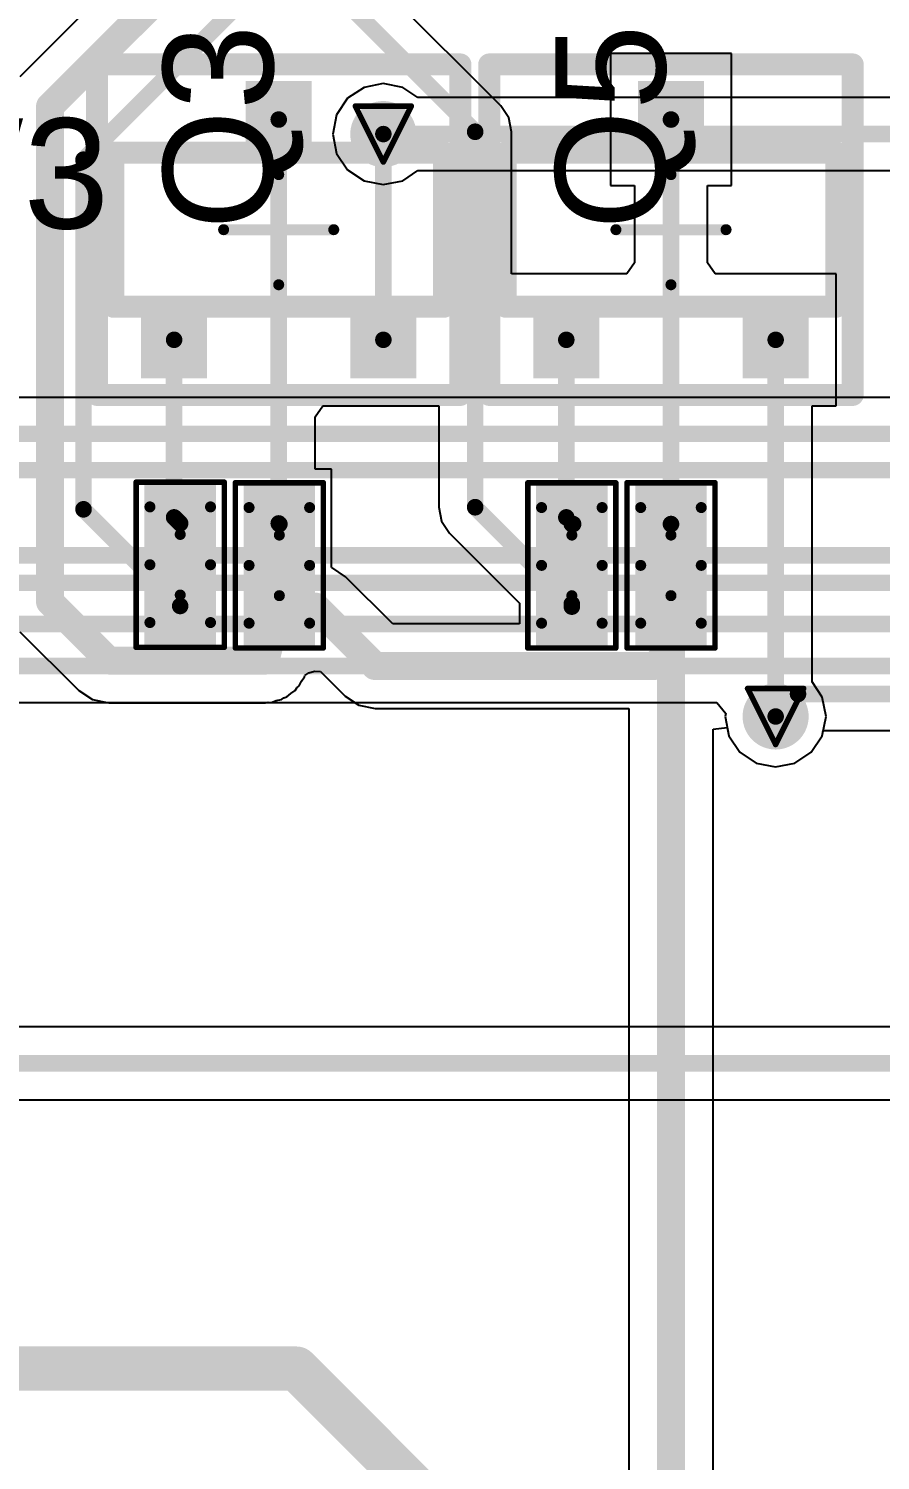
# Model space of a CAD drawing. Header units: millimetres. Extents: x 9.6 to 105, y 7.6 to 66.9.
# Drawn here: x 34.55 to 42.29, y 25.53 to 38.53 of the extents above; entities that cross this region are included whole.
import ezdxf

# ---------------------------------------------------------------- set-up
doc = ezdxf.new("R2010")
doc.units = ezdxf.units.MM
for name, color, linetype in [('BottomLayer', 5, 'Continuous'), ('BottomSolder', 6, 'Continuous'), ('DrillDrawing', 1, 'Continuous'), ('Mechanical13', 56, 'Continuous'), ('Mechanical15', 56, 'Continuous'), ('Mechanical16', 56, 'Continuous'), ('Mechanical2', 216, 'Continuous'), ('Mechanical3', 76, 'Continuous'), ('Mechanical5', 56, 'Continuous'), ('TopLayer', 1, 'Continuous'), ('TopOverlay', 2, 'Continuous'), ('TopPaste', 8, 'Continuous'), ('TopSolder', 216, 'Continuous'), ('ViaHoleLayer', 16, 'Continuous')]:
    doc.layers.add(name, color=color, linetype=linetype)
doc.styles.add('Arial', font='arial.ttf', dxfattribs={"height": 0.2})

msp = doc.modelspace()

# ---------------------------------------------------------------- hatches: boundary and pattern name
at = {"layer": 'BottomLayer'}
h = msp.add_hatch(color=5, dxfattribs=at)
edge = h.paths.add_edge_path()
edge.add_arc((37.774, 37.571), 0.2, 0, 360)
h = msp.add_hatch(color=5, dxfattribs=at)
edge = h.paths.add_edge_path()
edge.add_arc((41.336, 32.283), 0.2, 0, 360)
at = {"layer": 'BottomSolder'}
h = msp.add_hatch(color=6, dxfattribs=at)
edge = h.paths.add_edge_path()
edge.add_arc((37.774, 37.571), 0.3, 0, 360)
h = msp.add_hatch(color=6, dxfattribs=at)
edge = h.paths.add_edge_path()
edge.add_arc((41.336, 32.283), 0.3, 0, 360)
at = {"layer": 'TopLayer'}
for points in [[(36.524, 37.353), (36.524, 38.053), (37.124, 38.053), (37.124, 37.353)], [(40.086, 37.353), (40.086, 38.053), (40.686, 38.053), (40.686, 37.353)], [(35.574, 35.353), (35.574, 36.053), (36.174, 36.053), (36.174, 35.353)], [(37.474, 35.353), (37.474, 36.053), (38.074, 36.053), (38.074, 35.353)], [(39.136, 35.353), (39.136, 36.053), (39.736, 36.053), (39.736, 35.353)], [(41.036, 35.353), (41.036, 36.053), (41.636, 36.053), (41.636, 35.353)], [(35.705, 34.286), (36.155, 34.286), (36.155, 33.786), (35.705, 33.786)], [(37.055, 33.78), (36.605, 33.78), (36.605, 34.28), (37.055, 34.28)], [(39.261, 34.28), (39.711, 34.28), (39.711, 33.78), (39.261, 33.78)], [(40.611, 33.78), (40.161, 33.78), (40.161, 34.28), (40.611, 34.28)], [(35.705, 33.536), (36.155, 33.536), (36.155, 33.036), (35.705, 33.036)], [(37.055, 33.03), (36.605, 33.03), (36.605, 33.53), (37.055, 33.53)], [(39.261, 33.53), (39.711, 33.53), (39.711, 33.03), (39.261, 33.03)], [(40.611, 33.03), (40.161, 33.03), (40.161, 33.53), (40.611, 33.53)]]:
    msp.add_hatch(color=1, dxfattribs=at).paths.add_polyline_path(points)
h = msp.add_hatch(color=1, dxfattribs=at)
edge = h.paths.add_edge_path()
edge.add_arc((37.774, 37.571), 0.2, 0, 360)
h = msp.add_hatch(color=1, dxfattribs=at)
edge = h.paths.add_edge_path()
edge.add_arc((41.336, 32.283), 0.2, 0, 360)
at = {"layer": 'TopPaste'}
for points in [[(37.075, 37.403), (37.075, 38.003), (36.575, 38.003), (36.575, 37.403)], [(40.638, 37.403), (40.638, 38.003), (40.138, 38.003), (40.138, 37.403)], [(36.125, 35.403), (36.125, 36.003), (35.625, 36.003), (35.625, 35.403)], [(38.025, 35.403), (38.025, 36.003), (37.525, 36.003), (37.525, 35.403)], [(39.688, 35.403), (39.688, 36.003), (39.188, 36.003), (39.188, 35.403)], [(41.588, 35.403), (41.588, 36.003), (41.088, 36.003), (41.088, 35.403)], [(35.755, 34.236), (36.105, 34.236), (36.105, 33.836), (35.755, 33.836)], [(37.005, 33.83), (36.655, 33.83), (36.655, 34.23), (37.005, 34.23)], [(39.311, 34.23), (39.661, 34.23), (39.661, 33.83), (39.311, 33.83)], [(40.561, 33.83), (40.211, 33.83), (40.211, 34.23), (40.561, 34.23)], [(35.755, 33.486), (36.105, 33.486), (36.105, 33.086), (35.755, 33.086)], [(37.005, 33.08), (36.655, 33.08), (36.655, 33.48), (37.005, 33.48)], [(39.311, 33.48), (39.661, 33.48), (39.661, 33.08), (39.311, 33.08)], [(40.561, 33.08), (40.211, 33.08), (40.211, 33.48), (40.561, 33.48)]]:
    msp.add_hatch(color=8, dxfattribs=at).paths.add_polyline_path(points)
at = {"layer": 'TopSolder'}
for points in [[(36.524, 37.353), (36.524, 38.053), (37.124, 38.053), (37.124, 37.353)], [(40.086, 37.353), (40.086, 38.053), (40.686, 38.053), (40.686, 37.353)], [(35.574, 35.353), (35.574, 36.053), (36.174, 36.053), (36.174, 35.353)], [(37.474, 35.353), (37.474, 36.053), (38.074, 36.053), (38.074, 35.353)], [(39.136, 35.353), (39.136, 36.053), (39.736, 36.053), (39.736, 35.353)], [(41.036, 35.353), (41.036, 36.053), (41.636, 36.053), (41.636, 35.353)], [(35.605, 34.386), (36.255, 34.386), (36.255, 33.686), (35.605, 33.686)], [(37.155, 33.68), (36.505, 33.68), (36.505, 34.38), (37.155, 34.38)], [(39.161, 34.38), (39.811, 34.38), (39.811, 33.68), (39.161, 33.68)], [(40.711, 33.68), (40.061, 33.68), (40.061, 34.38), (40.711, 34.38)], [(35.605, 33.636), (36.255, 33.636), (36.255, 32.936), (35.605, 32.936)], [(37.155, 32.93), (36.505, 32.93), (36.505, 33.63), (37.155, 33.63)], [(39.161, 33.63), (39.811, 33.63), (39.811, 32.93), (39.161, 32.93)], [(40.711, 32.93), (40.061, 32.93), (40.061, 33.63), (40.711, 33.63)]]:
    msp.add_hatch(color=216, dxfattribs=at).paths.add_polyline_path(points)
h = msp.add_hatch(color=216, dxfattribs=at)
edge = h.paths.add_edge_path()
edge.add_arc((37.774, 37.571), 0.3, 0, 360)
h = msp.add_hatch(color=216, dxfattribs=at)
edge = h.paths.add_edge_path()
edge.add_arc((41.336, 32.283), 0.3, 0, 360)
at = {"layer": 'ViaHoleLayer'}
h = msp.add_hatch(color=16, dxfattribs=at)
edge = h.paths.add_edge_path()
edge.add_arc((37.774, 37.571), 0.1, 0, 360)
h = msp.add_hatch(color=16, dxfattribs=at)
edge = h.paths.add_edge_path()
edge.add_arc((41.336, 32.283), 0.1, 0, 360)

# ---------------------------------------------------------------- linework, layer by layer
at = {"layer": 'BottomLayer'}
for p, q in [((37.599, 37.995), (37.45, 37.896)), ((37.774, 38.03), (37.599, 37.995)), ((37.95, 37.995), (37.774, 38.03)), ((38.088, 37.902), (37.95, 37.995)), ((37.45, 37.896), (37.35, 37.747)), ((54.884, 37.902), (38.088, 37.902)), ((37.35, 37.747), (37.315, 37.571)), ((37.315, 37.571), (37.35, 37.395)), ((37.35, 37.395), (37.45, 37.247)), ((37.45, 37.247), (37.599, 37.147)), ((37.95, 37.147), (38.088, 37.24)), ((38.088, 37.24), (55.006, 37.24)), ((37.599, 37.147), (37.774, 37.112)), ((37.774, 37.112), (37.95, 37.147)), ((53.127, 35.18), (23.978, 35.18)), ((27.105, 32.409), (40.802, 32.409)), ((40.802, 32.409), (40.883, 32.311)), ((40.883, 32.311), (40.877, 32.283)), ((40.877, 32.283), (40.912, 32.108)), ((41.76, 32.108), (41.769, 32.155)), ((41.769, 32.155), (53.923, 32.155)), ((40.912, 32.108), (41.012, 31.959)), ((41.66, 31.959), (41.76, 32.108)), ((41.012, 31.959), (41.16, 31.86)), ((41.16, 31.86), (41.336, 31.825)), ((41.336, 31.825), (41.512, 31.86)), ((41.512, 31.86), (41.66, 31.959)), ((51.399, 29.465), (32.242, 29.465)), ((32.242, 28.802), (51.537, 28.802))]:
    msp.add_line(p, q, dxfattribs=at)
at = {"layer": 'BottomLayer', "const_width": 0.15}
for points in [[(37.774, 37.571), (55.021, 37.571)], [(23.978, 34.849), (53.264, 34.849)], [(24.384, 34.519), (53.289, 34.519)], [(24.308, 33.747), (53.077, 33.747)], [(31.471, 33.497), (53.359, 33.497)], [(31.928, 33.122), (54.61, 33.122)], [(26.791, 32.741), (66.413, 32.741)], [(41.336, 32.283), (41.539, 32.487)], [(41.539, 32.487), (66.777, 32.487)], [(31.928, 29.134), (51.537, 29.134)]]:
    msp.add_lwpolyline(points, dxfattribs=at)
at = {"layer": 'BottomLayer', "const_width": 0.075}
for points in [[(37.737, 37.571, 1), (37.812, 37.571, 1)], [(41.502, 32.487, 1), (41.577, 32.487, 1)], [(41.502, 32.487, 1), (41.577, 32.487, 1)], [(41.299, 32.283, 1), (41.374, 32.283, 1)]]:
    msp.add_lwpolyline(points, format="xyb", close=True, dxfattribs=at)
at = {"layer": 'DrillDrawing', "const_width": 0.0508}
for points in [[(37.52, 37.825), (38.028, 37.825)], [(37.52, 37.825), (37.774, 37.317)], [(37.774, 37.317), (38.028, 37.825)], [(41.082, 32.537), (41.59, 32.537)], [(41.082, 32.537), (41.336, 32.029)], [(41.336, 32.029), (41.59, 32.537)]]:
    msp.add_lwpolyline(points, dxfattribs=at)
at = {"layer": 'DrillDrawing', "const_width": 0.0254}
for points in [[(37.508, 37.825, 1), (37.533, 37.825, 1)], [(37.508, 37.825, 1), (37.533, 37.825, 1)], [(38.016, 37.825, 1), (38.041, 37.825, 1)], [(38.016, 37.825, 1), (38.041, 37.825, 1)], [(37.762, 37.317, 1), (37.787, 37.317, 1)], [(37.762, 37.317, 1), (37.787, 37.317, 1)], [(41.069, 32.537, 1), (41.095, 32.537, 1)], [(41.069, 32.537, 1), (41.095, 32.537, 1)], [(41.577, 32.537, 1), (41.603, 32.537, 1)], [(41.577, 32.537, 1), (41.603, 32.537, 1)], [(41.323, 32.029, 1), (41.349, 32.029, 1)], [(41.323, 32.029, 1), (41.349, 32.029, 1)]]:
    msp.add_lwpolyline(points, format="xyb", close=True, dxfattribs=at)
at = {"layer": 'Mechanical13', "const_width": 0.1}
for points in [[(35.655, 33.136), (35.655, 34.186)], [(35.655, 34.186), (36.205, 34.186)], [(36.205, 33.136), (36.205, 34.186)], [(36.555, 33.13), (36.555, 34.18)], [(36.555, 34.18), (37.105, 34.18)], [(37.105, 33.13), (37.105, 34.18)], [(39.211, 33.13), (39.211, 34.18)], [(39.211, 34.18), (39.761, 34.18)], [(39.761, 33.13), (39.761, 34.18)], [(40.111, 33.13), (40.111, 34.18)], [(40.111, 34.18), (40.661, 34.18)], [(40.661, 33.13), (40.661, 34.18)], [(35.655, 33.136), (36.205, 33.136)], [(36.555, 33.13), (37.105, 33.13)], [(39.211, 33.13), (39.761, 33.13)], [(40.111, 33.13), (40.661, 33.13)]]:
    msp.add_lwpolyline(points, dxfattribs=at)
at = {"layer": 'Mechanical13', "const_width": 0.05}
for points in [[(35.63, 34.186, 1), (35.68, 34.186, 1)], [(35.63, 34.186, 1), (35.68, 34.186, 1)], [(36.18, 34.186, 1), (36.23, 34.186, 1)], [(36.18, 34.186, 1), (36.23, 34.186, 1)], [(36.53, 34.18, 1), (36.58, 34.18, 1)], [(36.53, 34.18, 1), (36.58, 34.18, 1)], [(37.08, 34.18, 1), (37.13, 34.18, 1)], [(37.08, 34.18, 1), (37.13, 34.18, 1)], [(39.186, 34.18, 1), (39.236, 34.18, 1)], [(39.186, 34.18, 1), (39.236, 34.18, 1)], [(39.736, 34.18, 1), (39.786, 34.18, 1)], [(39.736, 34.18, 1), (39.786, 34.18, 1)], [(40.086, 34.18, 1), (40.136, 34.18, 1)], [(40.086, 34.18, 1), (40.136, 34.18, 1)], [(40.636, 34.18, 1), (40.686, 34.18, 1)], [(40.636, 34.18, 1), (40.686, 34.18, 1)], [(35.63, 33.136, 1), (35.68, 33.136, 1)], [(35.63, 33.136, 1), (35.68, 33.136, 1)], [(36.18, 33.136, 1), (36.23, 33.136, 1)], [(36.18, 33.136, 1), (36.23, 33.136, 1)], [(36.53, 33.13, 1), (36.58, 33.13, 1)], [(36.53, 33.13, 1), (36.58, 33.13, 1)], [(37.08, 33.13, 1), (37.13, 33.13, 1)], [(37.08, 33.13, 1), (37.13, 33.13, 1)], [(39.186, 33.13, 1), (39.236, 33.13, 1)], [(39.186, 33.13, 1), (39.236, 33.13, 1)], [(39.736, 33.13, 1), (39.786, 33.13, 1)], [(39.736, 33.13, 1), (39.786, 33.13, 1)], [(40.086, 33.13, 1), (40.136, 33.13, 1)], [(40.086, 33.13, 1), (40.136, 33.13, 1)], [(40.636, 33.13, 1), (40.686, 33.13, 1)], [(40.636, 33.13, 1), (40.686, 33.13, 1)]]:
    msp.add_lwpolyline(points, format="xyb", close=True, dxfattribs=at)
at = {"layer": 'Mechanical15'}
for points, const_width in [([(35.53, 32.911), (35.53, 34.411)], 0.05), ([(35.53, 34.411), (36.33, 34.411)], 0.05), ([(36.33, 32.911), (36.33, 34.411)], 0.05), ([(36.43, 32.905), (36.43, 34.405)], 0.05), ([(36.43, 34.405), (37.23, 34.405)], 0.05), ([(37.23, 32.905), (37.23, 34.405)], 0.05), ([(39.086, 32.905), (39.086, 34.405)], 0.05), ([(39.086, 34.405), (39.886, 34.405)], 0.05), ([(39.886, 32.905), (39.886, 34.405)], 0.05), ([(39.986, 32.905), (39.986, 34.405)], 0.05), ([(39.986, 34.405), (40.786, 34.405)], 0.05), ([(40.786, 32.905), (40.786, 34.405)], 0.05), ([(35.93, 33.386), (35.93, 33.936)], 0.1), ([(36.83, 33.38), (36.83, 33.93)], 0.1), ([(39.486, 33.38), (39.486, 33.93)], 0.1), ([(40.386, 33.38), (40.386, 33.93)], 0.1), ([(35.655, 33.661), (36.205, 33.661)], 0.1), ([(36.555, 33.655), (37.105, 33.655)], 0.1), ([(39.211, 33.655), (39.761, 33.655)], 0.1), ([(40.111, 33.655), (40.661, 33.655)], 0.1), ([(35.53, 32.911), (36.33, 32.911)], 0.05), ([(36.43, 32.905), (37.23, 32.905)], 0.05), ([(39.086, 32.905), (39.886, 32.905)], 0.05), ([(39.986, 32.905), (40.786, 32.905)], 0.05)]:
    msp.add_lwpolyline(points, dxfattribs=dict(at, const_width=const_width))
for points, const_width in [([(35.517, 34.411, 1), (35.542, 34.411, 1)], 0.025), ([(35.517, 34.411, 1), (35.542, 34.411, 1)], 0.025), ([(36.317, 34.411, 1), (36.342, 34.411, 1)], 0.025), ([(36.317, 34.411, 1), (36.342, 34.411, 1)], 0.025), ([(36.418, 34.405, 1), (36.443, 34.405, 1)], 0.025), ([(36.418, 34.405, 1), (36.443, 34.405, 1)], 0.025), ([(37.217, 34.405, 1), (37.242, 34.405, 1)], 0.025), ([(37.217, 34.405, 1), (37.242, 34.405, 1)], 0.025), ([(39.073, 34.405, 1), (39.098, 34.405, 1)], 0.025), ([(39.073, 34.405, 1), (39.098, 34.405, 1)], 0.025), ([(39.873, 34.405, 1), (39.898, 34.405, 1)], 0.025), ([(39.873, 34.405, 1), (39.898, 34.405, 1)], 0.025), ([(39.974, 34.405, 1), (39.999, 34.405, 1)], 0.025), ([(39.974, 34.405, 1), (39.999, 34.405, 1)], 0.025), ([(40.773, 34.405, 1), (40.798, 34.405, 1)], 0.025), ([(40.773, 34.405, 1), (40.798, 34.405, 1)], 0.025), ([(35.905, 33.936, 1), (35.955, 33.936, 1)], 0.05), ([(36.805, 33.93, 1), (36.855, 33.93, 1)], 0.05), ([(39.461, 33.93, 1), (39.511, 33.93, 1)], 0.05), ([(40.361, 33.93, 1), (40.411, 33.93, 1)], 0.05), ([(35.63, 33.661, 1), (35.68, 33.661, 1)], 0.05), ([(36.18, 33.661, 1), (36.23, 33.661, 1)], 0.05), ([(36.53, 33.655, 1), (36.58, 33.655, 1)], 0.05), ([(37.08, 33.655, 1), (37.13, 33.655, 1)], 0.05), ([(39.186, 33.655, 1), (39.236, 33.655, 1)], 0.05), ([(39.736, 33.655, 1), (39.786, 33.655, 1)], 0.05), ([(40.086, 33.655, 1), (40.136, 33.655, 1)], 0.05), ([(40.636, 33.655, 1), (40.686, 33.655, 1)], 0.05), ([(35.905, 33.386, 1), (35.955, 33.386, 1)], 0.05), ([(36.805, 33.38, 1), (36.855, 33.38, 1)], 0.05), ([(39.461, 33.38, 1), (39.511, 33.38, 1)], 0.05), ([(40.361, 33.38, 1), (40.411, 33.38, 1)], 0.05), ([(35.517, 32.911, 1), (35.542, 32.911, 1)], 0.025), ([(35.517, 32.911, 1), (35.542, 32.911, 1)], 0.025), ([(36.317, 32.911, 1), (36.342, 32.911, 1)], 0.025), ([(36.317, 32.911, 1), (36.342, 32.911, 1)], 0.025), ([(36.418, 32.905, 1), (36.443, 32.905, 1)], 0.025), ([(36.418, 32.905, 1), (36.443, 32.905, 1)], 0.025), ([(37.217, 32.905, 1), (37.242, 32.905, 1)], 0.025), ([(37.217, 32.905, 1), (37.242, 32.905, 1)], 0.025), ([(39.073, 32.905, 1), (39.098, 32.905, 1)], 0.025), ([(39.073, 32.905, 1), (39.098, 32.905, 1)], 0.025), ([(39.873, 32.905, 1), (39.898, 32.905, 1)], 0.025), ([(39.873, 32.905, 1), (39.898, 32.905, 1)], 0.025), ([(39.974, 32.905, 1), (39.999, 32.905, 1)], 0.025), ([(39.974, 32.905, 1), (39.999, 32.905, 1)], 0.025), ([(40.773, 32.905, 1), (40.798, 32.905, 1)], 0.025), ([(40.773, 32.905, 1), (40.798, 32.905, 1)], 0.025)]:
    msp.add_lwpolyline(points, format="xyb", close=True, dxfattribs=dict(at, const_width=const_width))
at = {"layer": 'Mechanical16', "const_width": 0.1}
for points in [[(36.824, 36.203), (36.824, 37.203)], [(40.386, 36.203), (40.386, 37.203)], [(36.324, 36.703), (37.324, 36.703)], [(39.886, 36.703), (40.886, 36.703)]]:
    msp.add_lwpolyline(points, dxfattribs=at)
at = {"layer": 'Mechanical16', "const_width": 0.05}
for points in [[(36.799, 37.203, 1), (36.849, 37.203, 1)], [(40.361, 37.203, 1), (40.411, 37.203, 1)], [(36.299, 36.703, 1), (36.349, 36.703, 1)], [(37.299, 36.703, 1), (37.349, 36.703, 1)], [(39.861, 36.703, 1), (39.911, 36.703, 1)], [(40.861, 36.703, 1), (40.911, 36.703, 1)], [(36.799, 36.203, 1), (36.849, 36.203, 1)], [(40.361, 36.203, 1), (40.411, 36.203, 1)]]:
    msp.add_lwpolyline(points, format="xyb", close=True, dxfattribs=at)
at = {"layer": 'Mechanical2', "const_width": 0.2}
for points in [[(35.324, 36.003), (35.324, 37.403)], [(35.324, 37.403), (38.324, 37.403)], [(38.324, 36.003), (38.324, 37.403)], [(38.886, 36.003), (38.886, 37.403)], [(38.886, 37.403), (41.886, 37.403)], [(41.886, 36.003), (41.886, 37.403)], [(35.324, 36.003), (38.324, 36.003)], [(38.886, 36.003), (41.886, 36.003)]]:
    msp.add_lwpolyline(points, dxfattribs=at)
at = {"layer": 'Mechanical2', "const_width": 0.1}
for points in [[(35.274, 37.403, 1), (35.374, 37.403, 1)], [(35.274, 37.403, 1), (35.374, 37.403, 1)], [(38.274, 37.403, 1), (38.374, 37.403, 1)], [(38.274, 37.403, 1), (38.374, 37.403, 1)], [(38.836, 37.403, 1), (38.936, 37.403, 1)], [(38.836, 37.403, 1), (38.936, 37.403, 1)], [(41.836, 37.403, 1), (41.936, 37.403, 1)], [(41.836, 37.403, 1), (41.936, 37.403, 1)], [(35.274, 36.003, 1), (35.374, 36.003, 1)], [(35.274, 36.003, 1), (35.374, 36.003, 1)], [(38.274, 36.003, 1), (38.374, 36.003, 1)], [(38.274, 36.003, 1), (38.374, 36.003, 1)], [(38.836, 36.003, 1), (38.936, 36.003, 1)], [(38.836, 36.003, 1), (38.936, 36.003, 1)], [(41.836, 36.003, 1), (41.936, 36.003, 1)], [(41.836, 36.003, 1), (41.936, 36.003, 1)]]:
    msp.add_lwpolyline(points, format="xyb", close=True, dxfattribs=at)
at = {"layer": 'Mechanical3', "const_width": 0.2}
for points in [[(35.174, 35.203), (35.174, 38.203)], [(35.174, 38.203), (38.474, 38.203)], [(38.474, 35.203), (38.474, 38.203)], [(38.736, 35.203), (38.736, 38.203)], [(38.736, 38.203), (42.036, 38.203)], [(42.036, 35.203), (42.036, 38.203)], [(35.174, 35.203), (38.474, 35.203)], [(38.736, 35.203), (42.036, 35.203)]]:
    msp.add_lwpolyline(points, dxfattribs=at)
at = {"layer": 'Mechanical3', "const_width": 0.1}
for points in [[(35.124, 38.203, 1), (35.224, 38.203, 1)], [(35.124, 38.203, 1), (35.224, 38.203, 1)], [(38.424, 38.203, 1), (38.524, 38.203, 1)], [(38.424, 38.203, 1), (38.524, 38.203, 1)], [(38.686, 38.203, 1), (38.786, 38.203, 1)], [(38.686, 38.203, 1), (38.786, 38.203, 1)], [(41.986, 38.203, 1), (42.086, 38.203, 1)], [(41.986, 38.203, 1), (42.086, 38.203, 1)], [(35.124, 35.203, 1), (35.224, 35.203, 1)], [(35.124, 35.203, 1), (35.224, 35.203, 1)], [(38.424, 35.203, 1), (38.524, 35.203, 1)], [(38.424, 35.203, 1), (38.524, 35.203, 1)], [(38.686, 35.203, 1), (38.786, 35.203, 1)], [(38.686, 35.203, 1), (38.786, 35.203, 1)], [(41.986, 35.203, 1), (42.086, 35.203, 1)], [(41.986, 35.203, 1), (42.086, 35.203, 1)]]:
    msp.add_lwpolyline(points, format="xyb", close=True, dxfattribs=at)
at = {"layer": 'Mechanical5', "const_width": 0.2}
for points in [[(35.174, 35.203), (35.174, 38.203)], [(35.174, 38.203), (38.474, 38.203)], [(38.474, 35.203), (38.474, 38.203)], [(38.736, 35.203), (38.736, 38.203)], [(38.736, 38.203), (42.036, 38.203)], [(42.036, 35.203), (42.036, 38.203)], [(35.174, 35.203), (38.474, 35.203)], [(38.736, 35.203), (42.036, 35.203)]]:
    msp.add_lwpolyline(points, dxfattribs=at)
at = {"layer": 'Mechanical5', "const_width": 0.1}
for points in [[(35.124, 38.203, 1), (35.224, 38.203, 1)], [(35.124, 38.203, 1), (35.224, 38.203, 1)], [(38.424, 38.203, 1), (38.524, 38.203, 1)], [(38.424, 38.203, 1), (38.524, 38.203, 1)], [(38.686, 38.203, 1), (38.786, 38.203, 1)], [(38.686, 38.203, 1), (38.786, 38.203, 1)], [(41.986, 38.203, 1), (42.086, 38.203, 1)], [(41.986, 38.203, 1), (42.086, 38.203, 1)], [(35.124, 35.203, 1), (35.224, 35.203, 1)], [(35.124, 35.203, 1), (35.224, 35.203, 1)], [(38.424, 35.203, 1), (38.524, 35.203, 1)], [(38.424, 35.203, 1), (38.524, 35.203, 1)], [(38.686, 35.203, 1), (38.786, 35.203, 1)], [(38.686, 35.203, 1), (38.786, 35.203, 1)], [(41.986, 35.203, 1), (42.086, 35.203, 1)], [(41.986, 35.203, 1), (42.086, 35.203, 1)]]:
    msp.add_lwpolyline(points, format="xyb", close=True, dxfattribs=at)
at = {"layer": 'TopLayer'}
for p, q in [((38.842, 37.826), (37.542, 39.126)), ((35.09, 38.707), (34.475, 38.092)), ((40.936, 38.303), (39.836, 38.303)), ((39.836, 38.303), (39.836, 37.103)), ((40.936, 37.103), (40.936, 38.303)), ((38.914, 37.719), (38.842, 37.826)), ((38.939, 37.592), (38.914, 37.719)), ((38.939, 36.303), (38.939, 37.592)), ((39.836, 37.103), (40.055, 37.103)), ((40.055, 37.103), (40.055, 36.402)), ((40.717, 36.402), (40.717, 37.103)), ((40.717, 37.103), (40.936, 37.103)), ((40.055, 36.402), (39.986, 36.303)), ((40.786, 36.303), (40.717, 36.402)), ((39.986, 36.303), (38.939, 36.303)), ((40.844, 36.303), (40.786, 36.303)), ((41.886, 36.303), (40.844, 36.303)), ((41.886, 35.103), (41.886, 36.303)), ((37.156, 35.004), (37.224, 35.103)), ((37.224, 35.103), (38.277, 35.103)), ((38.277, 35.103), (38.277, 34.183)), ((41.667, 32.597), (41.667, 35.103)), ((41.667, 35.103), (41.886, 35.103)), ((37.156, 34.53), (37.156, 35.004)), ((37.305, 34.53), (37.156, 34.53)), ((37.305, 33.636), (37.305, 34.53)), ((38.277, 34.183), (38.302, 34.056)), ((38.302, 34.056), (38.374, 33.948)), ((38.374, 33.948), (39.011, 33.311)), ((37.307, 33.635), (37.305, 33.636)), ((37.432, 33.552), (37.307, 33.635)), ((37.859, 33.125), (37.432, 33.552)), ((39.011, 33.311), (39.011, 33.125)), ((34.475, 33.053), (35.009, 32.52)), ((39.011, 33.125), (37.859, 33.125)), ((37.031, 32.604), (37.058, 32.644)), ((37.058, 32.644), (37.061, 32.656)), ((37.061, 32.656), (37.099, 32.68)), ((37.099, 32.68), (37.15, 32.693)), ((37.15, 32.693), (37.205, 32.691)), ((37.205, 32.691), (37.428, 32.469)), ((35.009, 32.52), (35.009, 32.52)), ((35.009, 32.52), (35.134, 32.436)), ((36.934, 32.492), (36.975, 32.52)), ((36.975, 32.52), (36.99, 32.542)), ((36.99, 32.542), (37.01, 32.56)), ((37.01, 32.56), (37.031, 32.604)), ((41.76, 32.459), (41.667, 32.597)), ((35.134, 32.436), (35.281, 32.407)), ((35.281, 32.407), (35.281, 32.407)), ((35.281, 32.407), (36.703, 32.407)), ((36.703, 32.407), (36.729, 32.412)), ((36.729, 32.412), (36.756, 32.411)), ((36.756, 32.411), (36.802, 32.427)), ((36.802, 32.427), (36.85, 32.436)), ((36.85, 32.436), (36.872, 32.451)), ((36.872, 32.451), (36.898, 32.46)), ((36.898, 32.46), (36.934, 32.492)), ((37.428, 32.469), (37.428, 32.469)), ((37.428, 32.469), (37.552, 32.385)), ((37.552, 32.385), (37.7, 32.356)), ((41.795, 32.283), (41.76, 32.459)), ((37.7, 32.356), (40.002, 32.356)), ((40.002, 32.356), (40.002, 18.003)), ((41.76, 32.108), (41.795, 32.283)), ((40.77, 32.169), (40.897, 32.182)), ((40.77, 18.749), (40.77, 32.169)), ((40.897, 32.182), (40.912, 32.108)), ((40.912, 32.108), (41.012, 31.959)), ((41.66, 31.959), (41.76, 32.108)), ((41.012, 31.959), (41.16, 31.86)), ((41.16, 31.86), (41.336, 31.825)), ((41.336, 31.825), (41.512, 31.86)), ((41.512, 31.86), (41.66, 31.959))]:
    msp.add_line(p, q, dxfattribs=at)
for points, const_width in [([(37.211, 38.989), (38.608, 37.592)], 0.15), ([(34.747, 37.821), (35.738, 38.811)], 0.254), ([(35.052, 37.338), (36.576, 38.862)], 0.15), ([(34.747, 33.325), (34.747, 37.821)], 0.254), ([(36.824, 34.036), (36.824, 37.703)], 0.15), ([(40.386, 34.03), (40.386, 37.703)], 0.15), ([(37.774, 35.703), (37.774, 37.571)], 0.15), ([(38.608, 34.183), (38.608, 37.592)], 0.15), ([(35.052, 34.164), (35.052, 37.338)], 0.15), ([(35.874, 34.091), (35.874, 35.703)], 0.15), ([(39.436, 34.091), (39.436, 35.703)], 0.15), ([(41.336, 32.283), (41.336, 35.703)], 0.15), ([(35.052, 34.164), (35.93, 33.286)], 0.15), ([(38.608, 34.183), (39.486, 33.305)], 0.15), ([(35.874, 34.091), (35.93, 34.036)], 0.15), ([(36.824, 34.036), (36.83, 34.03)], 0.15), ([(39.436, 34.091), (39.497, 34.03)], 0.15), ([(39.486, 34.03), (39.497, 34.03)], 0.15), ([(34.747, 33.325), (35.281, 32.791)], 0.254), ([(35.93, 33.286), (35.93, 33.286)], 0.15), ([(36.703, 32.791), (36.83, 33.28)], 0.254), ([(36.83, 33.28), (37.16, 33.28)], 0.254), ([(37.16, 33.28), (37.7, 32.741)], 0.254), ([(39.486, 33.28), (39.486, 33.305)], 0.15), ([(40.386, 32.893), (40.386, 33.28)], 0.254), ([(40.234, 32.741), (40.386, 32.893)], 0.254), ([(40.386, 18.003), (40.386, 32.893)], 0.254), ([(35.281, 32.791), (36.703, 32.791)], 0.254), ([(37.7, 32.741), (40.234, 32.741)], 0.254), ([(33.012, 26.363), (36.985, 26.363)], 0.4), ([(36.985, 26.363), (38.379, 24.968)], 0.4)]:
    msp.add_lwpolyline(points, dxfattribs=dict(at, const_width=const_width))
for points, const_width in [([(34.684, 37.821, 1), (34.811, 37.821, 1)], 0.127), ([(34.684, 37.821, 1), (34.811, 37.821, 1)], 0.127), ([(36.787, 37.703, 1), (36.862, 37.703, 1)], 0.075), ([(40.348, 37.703, 1), (40.424, 37.703, 1)], 0.075), ([(37.737, 37.571, 1), (37.812, 37.571, 1)], 0.075), ([(38.57, 37.592, 1), (38.646, 37.592, 1)], 0.075), ([(38.57, 37.592, 1), (38.646, 37.592, 1)], 0.075), ([(35.014, 37.338, 1), (35.09, 37.338, 1)], 0.075), ([(35.014, 37.338, 1), (35.09, 37.338, 1)], 0.075), ([(35.837, 35.703, 1), (35.912, 35.703, 1)], 0.075), ([(37.737, 35.703, 1), (37.812, 35.703, 1)], 0.075), ([(39.398, 35.703, 1), (39.473, 35.703, 1)], 0.075), ([(41.299, 35.703, 1), (41.374, 35.703, 1)], 0.075), ([(35.014, 34.164, 1), (35.09, 34.164, 1)], 0.075), ([(35.014, 34.164, 1), (35.09, 34.164, 1)], 0.075), ([(38.57, 34.183, 1), (38.646, 34.183, 1)], 0.075), ([(38.57, 34.183, 1), (38.646, 34.183, 1)], 0.075), ([(35.837, 34.091, 1), (35.912, 34.091, 1)], 0.075), ([(35.837, 34.091, 1), (35.912, 34.091, 1)], 0.075), ([(35.892, 34.036, 1), (35.967, 34.036, 1)], 0.075), ([(36.787, 34.036, 1), (36.862, 34.036, 1)], 0.075), ([(36.787, 34.036, 1), (36.862, 34.036, 1)], 0.075), ([(36.792, 34.03, 1), (36.868, 34.03, 1)], 0.075), ([(39.398, 34.091, 1), (39.473, 34.091, 1)], 0.075), ([(39.398, 34.091, 1), (39.473, 34.091, 1)], 0.075), ([(39.448, 34.03, 1), (39.523, 34.03, 1)], 0.075), ([(39.459, 34.03, 1), (39.535, 34.03, 1)], 0.075), ([(39.459, 34.03, 1), (39.535, 34.03, 1)], 0.075), ([(40.348, 34.03, 1), (40.424, 34.03, 1)], 0.075), ([(34.684, 33.325, 1), (34.811, 33.325, 1)], 0.127), ([(34.684, 33.325, 1), (34.811, 33.325, 1)], 0.127), ([(35.892, 33.286, 1), (35.967, 33.286, 1)], 0.075), ([(35.892, 33.286, 1), (35.967, 33.286, 1)], 0.075), ([(35.892, 33.286, 1), (35.967, 33.286, 1)], 0.075), ([(36.767, 33.28, 1), (36.894, 33.28, 1)], 0.127), ([(36.767, 33.28, 1), (36.894, 33.28, 1)], 0.127), ([(37.097, 33.28, 1), (37.224, 33.28, 1)], 0.127), ([(37.097, 33.28, 1), (37.224, 33.28, 1)], 0.127), ([(39.448, 33.305, 1), (39.523, 33.305, 1)], 0.075), ([(39.448, 33.305, 1), (39.523, 33.305, 1)], 0.075), ([(39.448, 33.28, 1), (39.523, 33.28, 1)], 0.075), ([(40.322, 33.28, 1), (40.45, 33.28, 1)], 0.127), ([(40.322, 32.893, 1), (40.45, 32.893, 1)], 0.127), ([(40.322, 32.893, 1), (40.45, 32.893, 1)], 0.127), ([(40.322, 32.893, 1), (40.45, 32.893, 1)], 0.127), ([(35.217, 32.791, 1), (35.344, 32.791, 1)], 0.127), ([(35.217, 32.791, 1), (35.344, 32.791, 1)], 0.127), ([(36.639, 32.791, 1), (36.767, 32.791, 1)], 0.127), ([(36.639, 32.791, 1), (36.767, 32.791, 1)], 0.127), ([(37.636, 32.741, 1), (37.763, 32.741, 1)], 0.127), ([(37.636, 32.741, 1), (37.763, 32.741, 1)], 0.127), ([(40.17, 32.741, 1), (40.297, 32.741, 1)], 0.127), ([(40.17, 32.741, 1), (40.297, 32.741, 1)], 0.127), ([(41.299, 32.283, 1), (41.374, 32.283, 1)], 0.075), ([(36.885, 26.363, 1), (37.085, 26.363, 1)], 0.2), ([(36.885, 26.363, 1), (37.085, 26.363, 1)], 0.2)]:
    msp.add_lwpolyline(points, format="xyb", close=True, dxfattribs=dict(at, const_width=const_width))
at = {"layer": 'TopOverlay', "const_width": 0.2}
for points in [[(35.324, 36.428), (35.324, 37.403)], [(35.324, 37.403), (36.149, 37.403)], [(37.499, 37.403), (38.324, 37.403)], [(38.324, 36.428), (38.324, 37.403)], [(38.886, 36.428), (38.886, 37.403)], [(38.886, 37.403), (39.711, 37.403)], [(41.061, 37.403), (41.886, 37.403)], [(41.886, 36.428), (41.886, 37.403)], [(36.549, 36.003), (37.099, 36.003)], [(40.111, 36.003), (40.661, 36.003)]]:
    msp.add_lwpolyline(points, dxfattribs=at)
at = {"layer": 'TopOverlay', "const_width": 0.1}
for points in [[(35.274, 37.403, 1), (35.374, 37.403, 1)], [(35.274, 37.403, 1), (35.374, 37.403, 1)], [(36.099, 37.403, 1), (36.199, 37.403, 1)], [(37.449, 37.403, 1), (37.549, 37.403, 1)], [(38.274, 37.403, 1), (38.374, 37.403, 1)], [(38.274, 37.403, 1), (38.374, 37.403, 1)], [(38.836, 37.403, 1), (38.936, 37.403, 1)], [(38.836, 37.403, 1), (38.936, 37.403, 1)], [(39.661, 37.403, 1), (39.761, 37.403, 1)], [(41.011, 37.403, 1), (41.111, 37.403, 1)], [(41.836, 37.403, 1), (41.936, 37.403, 1)], [(41.836, 37.403, 1), (41.936, 37.403, 1)], [(35.274, 36.428, 1), (35.374, 36.428, 1)], [(38.274, 36.428, 1), (38.374, 36.428, 1)], [(38.836, 36.428, 1), (38.936, 36.428, 1)], [(41.836, 36.428, 1), (41.936, 36.428, 1)], [(36.499, 36.003, 1), (36.599, 36.003, 1)], [(37.049, 36.003, 1), (37.149, 36.003, 1)], [(40.061, 36.003, 1), (40.161, 36.003, 1)], [(40.611, 36.003, 1), (40.711, 36.003, 1)]]:
    msp.add_lwpolyline(points, format="xyb", close=True, dxfattribs=at)

# ---------------------------------------------------------------- texts
at = {"layer": 'Mechanical5', "style": 'Arial'}
for s, rotation, p in [('Q3', 90, (36.774, 36.703)), ('Q5', 90, (40.336, 36.703)), ('SW3', 360, (32.258, 36.714))]:
    msp.add_text(s, height=1, rotation=rotation, dxfattribs=at).set_placement(p)

doc.saveas('drawing.dxf')
